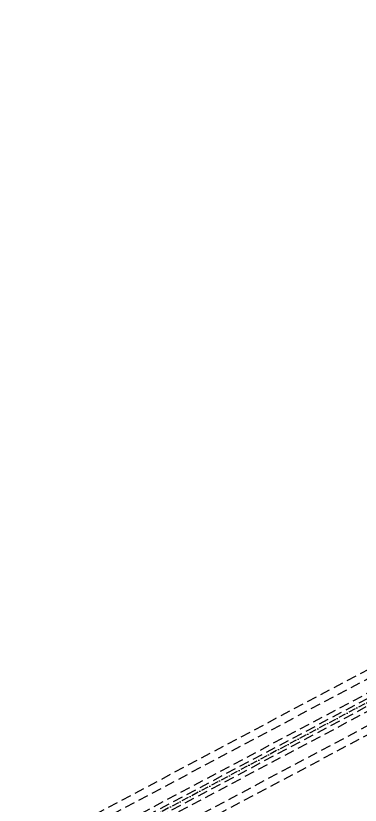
# Model space of a CAD drawing. Header units: metres. Extents: x 566107 to 571261, y 2062953 to 2068466.
# Drawn here: x 567442 to 567872, y 2067448 to 2068434 of the extents above; entities that cross this region are included whole.
import ezdxf

# ---------------------------------------------------------------- set-up
doc = ezdxf.new("R2010")
doc.units = ezdxf.units.M
doc.linetypes.add('ACAD_ISO10W100', pattern=[18.5, 12, -3, 0.5, -3])
doc.linetypes.add('HIDDEN', pattern=[0.375, 0.25, -0.125])
for name, color, linetype in [('LogDg phu', 7, 'CONTINUOUS'), ('TimDg', 222, 'CONTINUOUS'), ('ViaHeSphu', 32, 'CONTINUOUS')]:
    doc.layers.add(name, color=color, linetype=linetype)

msp = doc.modelspace()

# ---------------------------------------------------------------- linework, layer by layer
at = {"layer": 'LogDg phu', "linetype": 'HIDDEN', "ltscale": 50}
for points in [[(568138.97, 2067724.67), (567454.28, 2067360.95), (567446.77, 2067375.08), (568112.68, 2067728.83, 0.383088)], [(567940.23, 2067010.07), (567694.07, 2067248.26, -0.078548), (567636.61, 2067324.61), (567602.07, 2067389.64, 0.414214), (567591.25, 2067392.95), (567471.17, 2067329.16), (567463.66, 2067343.29), (568146.44, 2067706)], [(568084.86, 2067351.84, 0.3857), (568089.36, 2067361.59), (568012.96, 2067604.91, 0.46921), (568000.15, 2067610.17), (567610.68, 2067403.27, 0.414214), (567607.37, 2067392.45), (567641.91, 2067327.42, 0.078548), (567698.24, 2067252.57), (567737.78, 2067214.31, 0.296863), (567746.35, 2067212.65), (567992.37, 2067312.45), (568084.86, 2067351.84)]]:
    msp.add_lwpolyline(points, format="xyb", dxfattribs=at)
at = {"layer": 'TimDg', "linetype": 'ACAD_ISO10W100', "ltscale": 0.75}
msp.add_lwpolyline([(569495.43, 2068433.94), (567458.97, 2067352.12)], dxfattribs=at)
at = {"layer": 'ViaHeSphu', "linetype": 'HIDDEN', "ltscale": 50}
msp.add_lwpolyline([(567953.48, 2066993.08), (567691.98, 2067246.1, -0.078548), (567633.96, 2067323.2), (567602.7, 2067382.05), (567595.94, 2067384.12), (567475.86, 2067320.33), (567442.08, 2067383.91), (568113.29, 2067740.48)], format="xyb", dxfattribs=at)
msp.add_lwpolyline([(568141.12, 2067719.31), (568144.29, 2067711.37), (567460.96, 2067348.37), (567456.98, 2067355.87)], close=True, dxfattribs=at)
msp.add_lwpolyline([(568083.28, 2067360.92), (568008.87, 2067597.91), (568002.95, 2067600.33), (567615.37, 2067394.44), (567613.3, 2067387.68), (567644.56, 2067328.83, 0.078548), (567700.33, 2067254.73), (567737.82, 2067218.44), (567746.05, 2067216.84), (567990.83, 2067316.14), (568080.18, 2067354.19)], format="xyb", close=True, dxfattribs=at)

doc.saveas('drawing.dxf')
